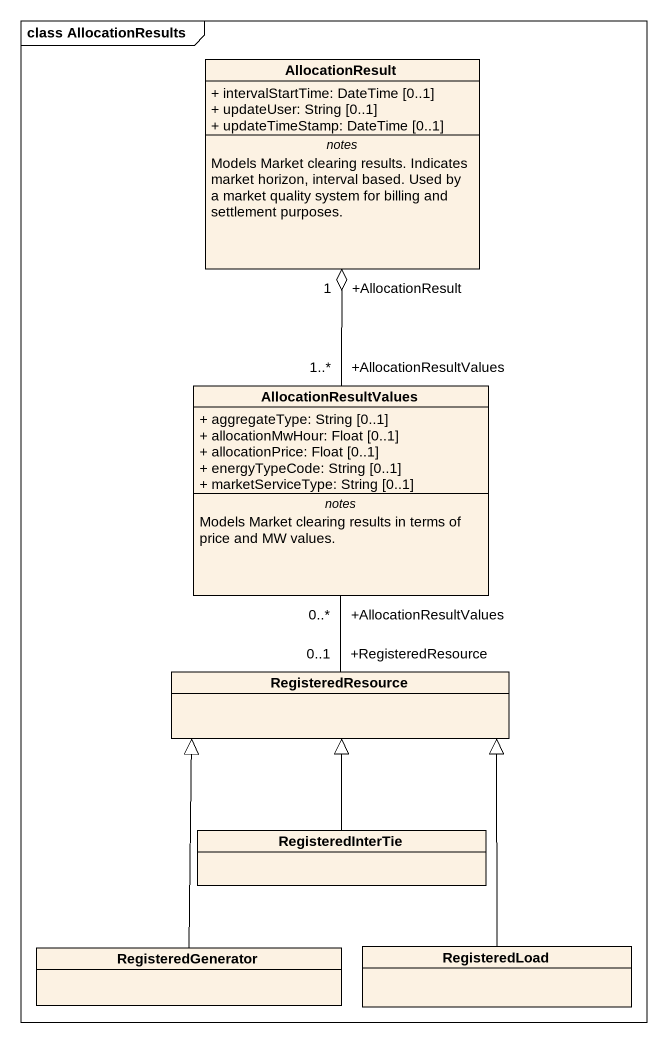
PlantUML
@startuml
mainframe class AllocationResults
hide circle
hide empty members
skinparam classAttributeIconSize 0
class AllocationResult {
  + intervalStartTime: DateTime [0..1]
  + updateUser: String [0..1]
  + updateTimeStamp: DateTime [0..1]
  -- notes --
  Models Market clearing results. Indicates market horizon, interval based. Used by a market quality system for billing and settlement purposes.
}
class AllocationResultValues {
  + aggregateType: String [0..1]
  + allocationMwHour: Float [0..1]
  + allocationPrice: Float [0..1]
  + energyTypeCode: String [0..1]
  + marketServiceType: String [0..1]
  -- notes --
  Models Market clearing results in terms of price and MW values.
}
class RegisteredResource
class RegisteredInterTie
class RegisteredGenerator
class RegisteredLoad
AllocationResult "+AllocationResult\n1" o-- "+AllocationResultValues\n1..*" AllocationResultValues
RegisteredResource "+RegisteredResource\n0..1" -up- "+AllocationResultValues\n0..*" AllocationResultValues
RegisteredInterTie -up-|> RegisteredResource
RegisteredGenerator -up-|> RegisteredResource
RegisteredLoad -up-|> RegisteredResource
@enduml
